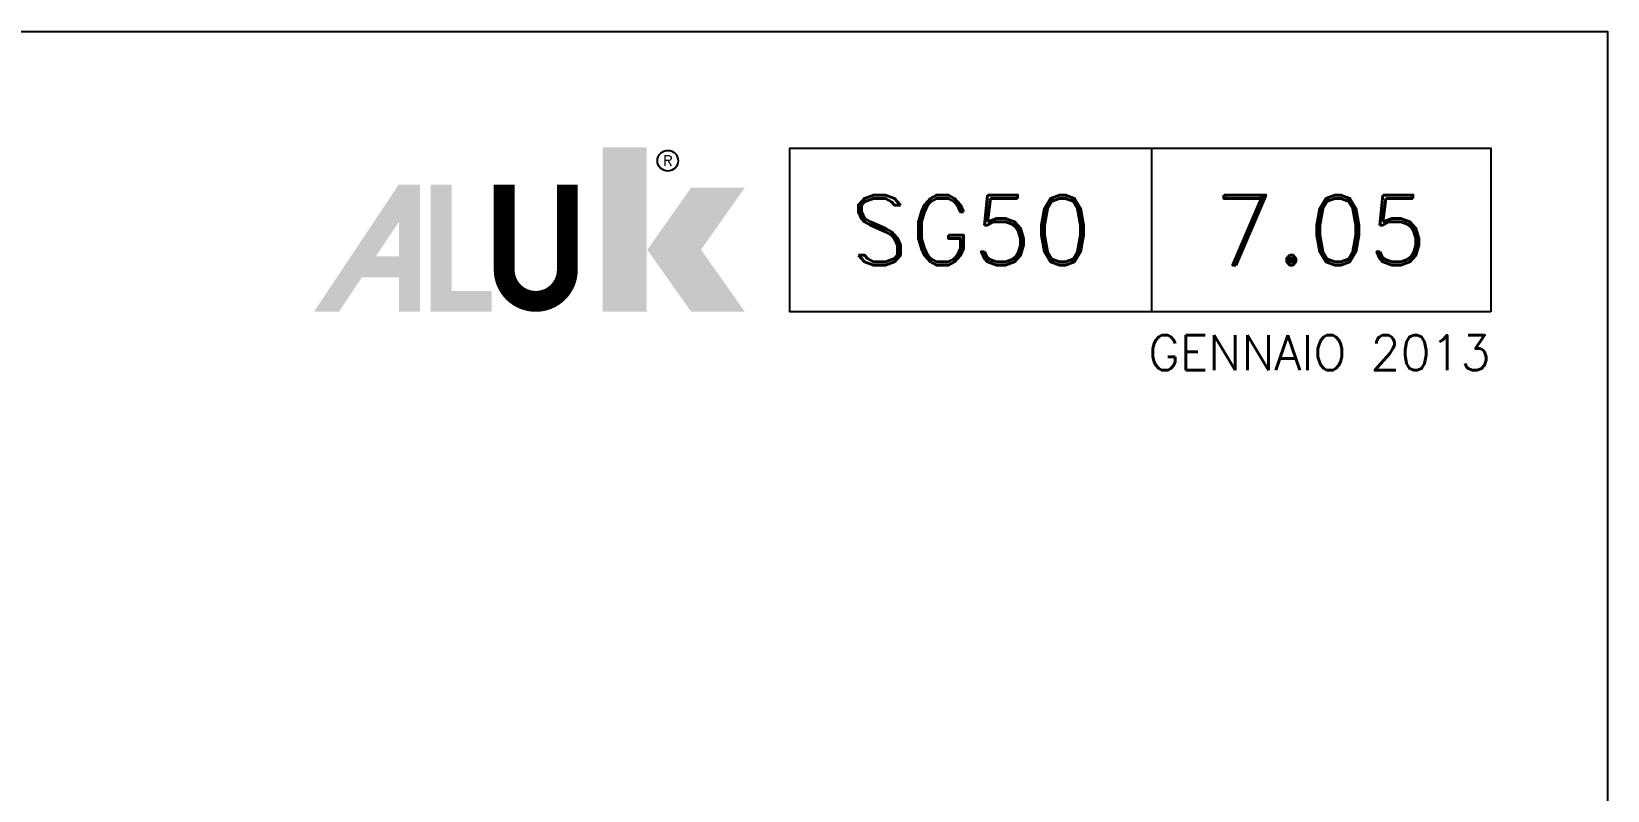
# Model space of a CAD drawing. Extents: x 0 to 1130, y -960 to 577.
# Drawn here: x 142.5 to 210, y -695.5 to -663 of the extents above; entities that cross this region are included whole.
import ezdxf
from ezdxf.enums import TextEntityAlignment as Align

# ---------------------------------------------------------------- set-up
doc = ezdxf.new("R2010")
doc.units = 0
doc.header["$LTSCALE"] = 7.5
doc.header["$MEASUREMENT"] = 0
doc.layers.add('MARCHIO', color=7, linetype='CONTINUOUS')
doc.styles.add('RD', font='ROMAND.SHX', dxfattribs={"height": 3})
doc.styles.get("Standard").update_dxf_attribs({"font": 'romans.shx'})

# ---------------------------------------------------------------- blocks, each defined once
blk = doc.blocks.new('NMD')
at = {"layer": 'MARCHIO'}
blk.add_line((-19.50147934574323, -11.99999999951831), (-19.50147934574323, -5), dxfattribs=at)
blk.add_lwpolyline([(-5, -11.9999999995182), (-35.0029586914865, -11.99999999951831), (-35.0029586914865, -5.000000000000114), (-5, -5)], close=True, dxfattribs=at)
at = {"layer": 'MARCHIO', "const_width": 0.8940816252993522}
blk.add_lwpolyline([(-44.52990537063704, -6.560045326696226), (-44.52990537063704, -10.20148341598349, -1), (-47.2328569124073, -10.20148341598349), (-47.2328569124073, -6.560045326696226)], format="xyb", dxfattribs=at)
at = {"layer": 'MARCHIO'}
blk.add_circle((-40.22975519054793, -5.53274893474395), 0.442301161380581, dxfattribs=at)
for points in [[(-43.01116324381744, -4.962846688377454), (-41.13419014878346, -4.962846688377454), (-43.01116324381741, -11.99999999951829), (-41.1341901487834, -11.99999999951832)], [(-55.38160161531025, -11.99999999951829), (-54.30890331492077, -11.99999999951829), (-51.75496516676219, -6.560045326696248), (-51.73432503771241, -8.13813258370574)], [(-51.75496516676219, -6.560045326696248), (-51.73432503771241, -8.13813258370574), (-50.84024341241303, -6.560045326696248), (-50.84024341241303, -11.99999999951832)], [(-50.38284926682724, -6.560045326696226), (-49.48876764152789, -6.560045326696226), (-50.38284926682724, -11.99999999951832), (-49.48876764152789, -11.10591837421894)], [(-39.22923636995171, -6.682906760413069), (-36.93009059657882, -6.68290676041309), (-41.10585751316535, -9.341453379965678), (-38.80671173979249, -9.341453379965678)], [(-51.73432503771238, -11.99999999951832), (-50.84024341241303, -11.99999999951832), (-51.73432503771241, -8.13813258370574)], [(-41.10585751316535, -9.341453379965678), (-38.80671173979249, -9.341453379965678), (-39.22923636995174, -11.99999999951832), (-36.93009059657888, -11.99999999951832)], [(-52.72995742831989, -9.631581169617007), (-53.32601184518612, -10.52566279491632), (-51.73432503771235, -9.631581169616993), (-51.73432503771238, -10.52566279491634)], [(-49.48876764152789, -11.10591837421894), (-50.38284926682724, -11.99999999951832), (-47.76870756949228, -11.10591837421898), (-47.76870756949228, -11.99999999951832)]]:
    blk.add_solid(points, dxfattribs=at)
blk.add_text('R', height=0.4444645296249439, dxfattribs=at).set_placement((-40.22975519054793, -5.53274893474395), align=Align.MIDDLE)
at = {"layer": 'MARCHIO', "color": 2, "style": 'RD'}
for tag, p in [('SERIE', (-27.24999999999983, -8.5)), ('PAG', (-12.24999999999983, -8.5))]:
    blk.add_attdef(tag, text='', height=3, dxfattribs=at).set_placement(p, align=Align.MIDDLE)
at = {"layer": 'MARCHIO', "color": 2}
blk.add_attdef('REVISIONE', text='', height=1.5, dxfattribs=at).set_placement((-5.004068828642176, -14.50321972118864), align=Align.RIGHT)

msp = doc.modelspace()

# ---------------------------------------------------------------- linework, layer by layer
at = {"layer": 'MARCHIO'}
msp.add_lwpolyline([(-5.878304635907296e-14, -960), (-5.878304635907296e-14, -662.9999999999999), (209.9999999999999, -662.9999999999999), (209.9999999999999, -960)], close=True, dxfattribs=at)

# ---------------------------------------------------------------- block references
msp.add_blockref('NMD', (209.9999999999999, -662.9999999999999), dxfattribs=at).add_auto_attribs({'SERIE': 'SG50', 'PAG': '7.05', 'REVISIONE': 'GENNAIO 2013'})

doc.saveas('drawing.dxf')
